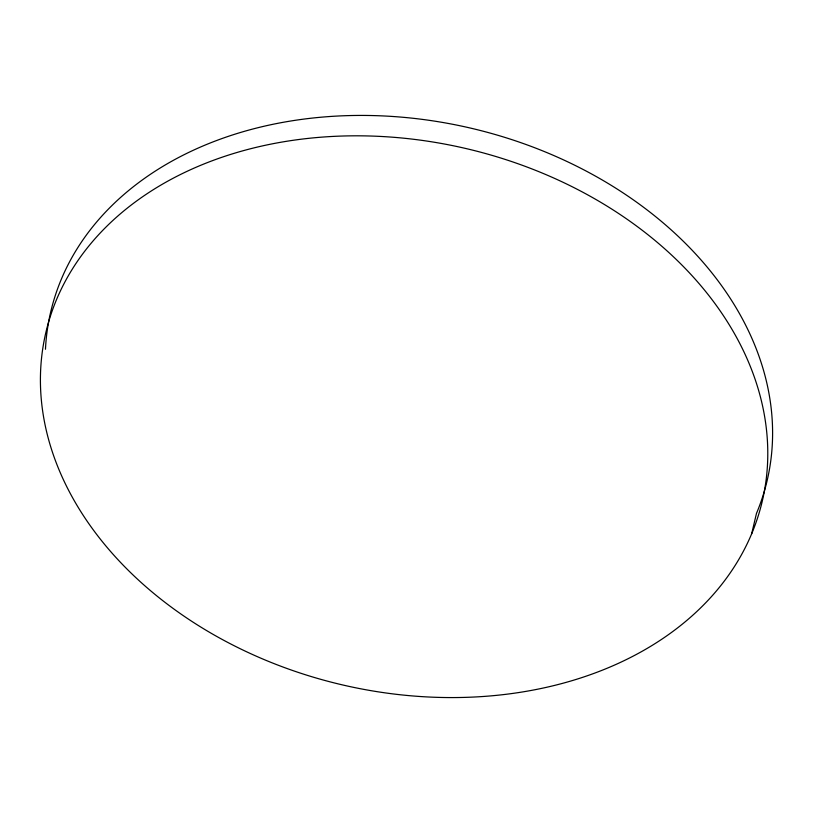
<?xml version="1.0" encoding="UTF-8"?>
<svg xmlns="http://www.w3.org/2000/svg" width="813" height="813" viewBox="0 0 813 813"><rect width="100%" height="100%" fill="white"/><g stroke="black" fill="none" stroke-linecap="round" stroke-linejoin="round"><path stroke-width="1.22" d="M751.659 533.806A368.004 275.201 13.3 0 0 323.046 137.041A368.004 275.201 13.3 0 0 137.57 579.232A368.004 275.201 13.3 0 0 751.659 533.806L756.476 513.42A368.004 275.201 13.3 0 0 469.721 127.905A368.004 275.201 13.3 0 0 45.467 349.265"/></g></svg>
